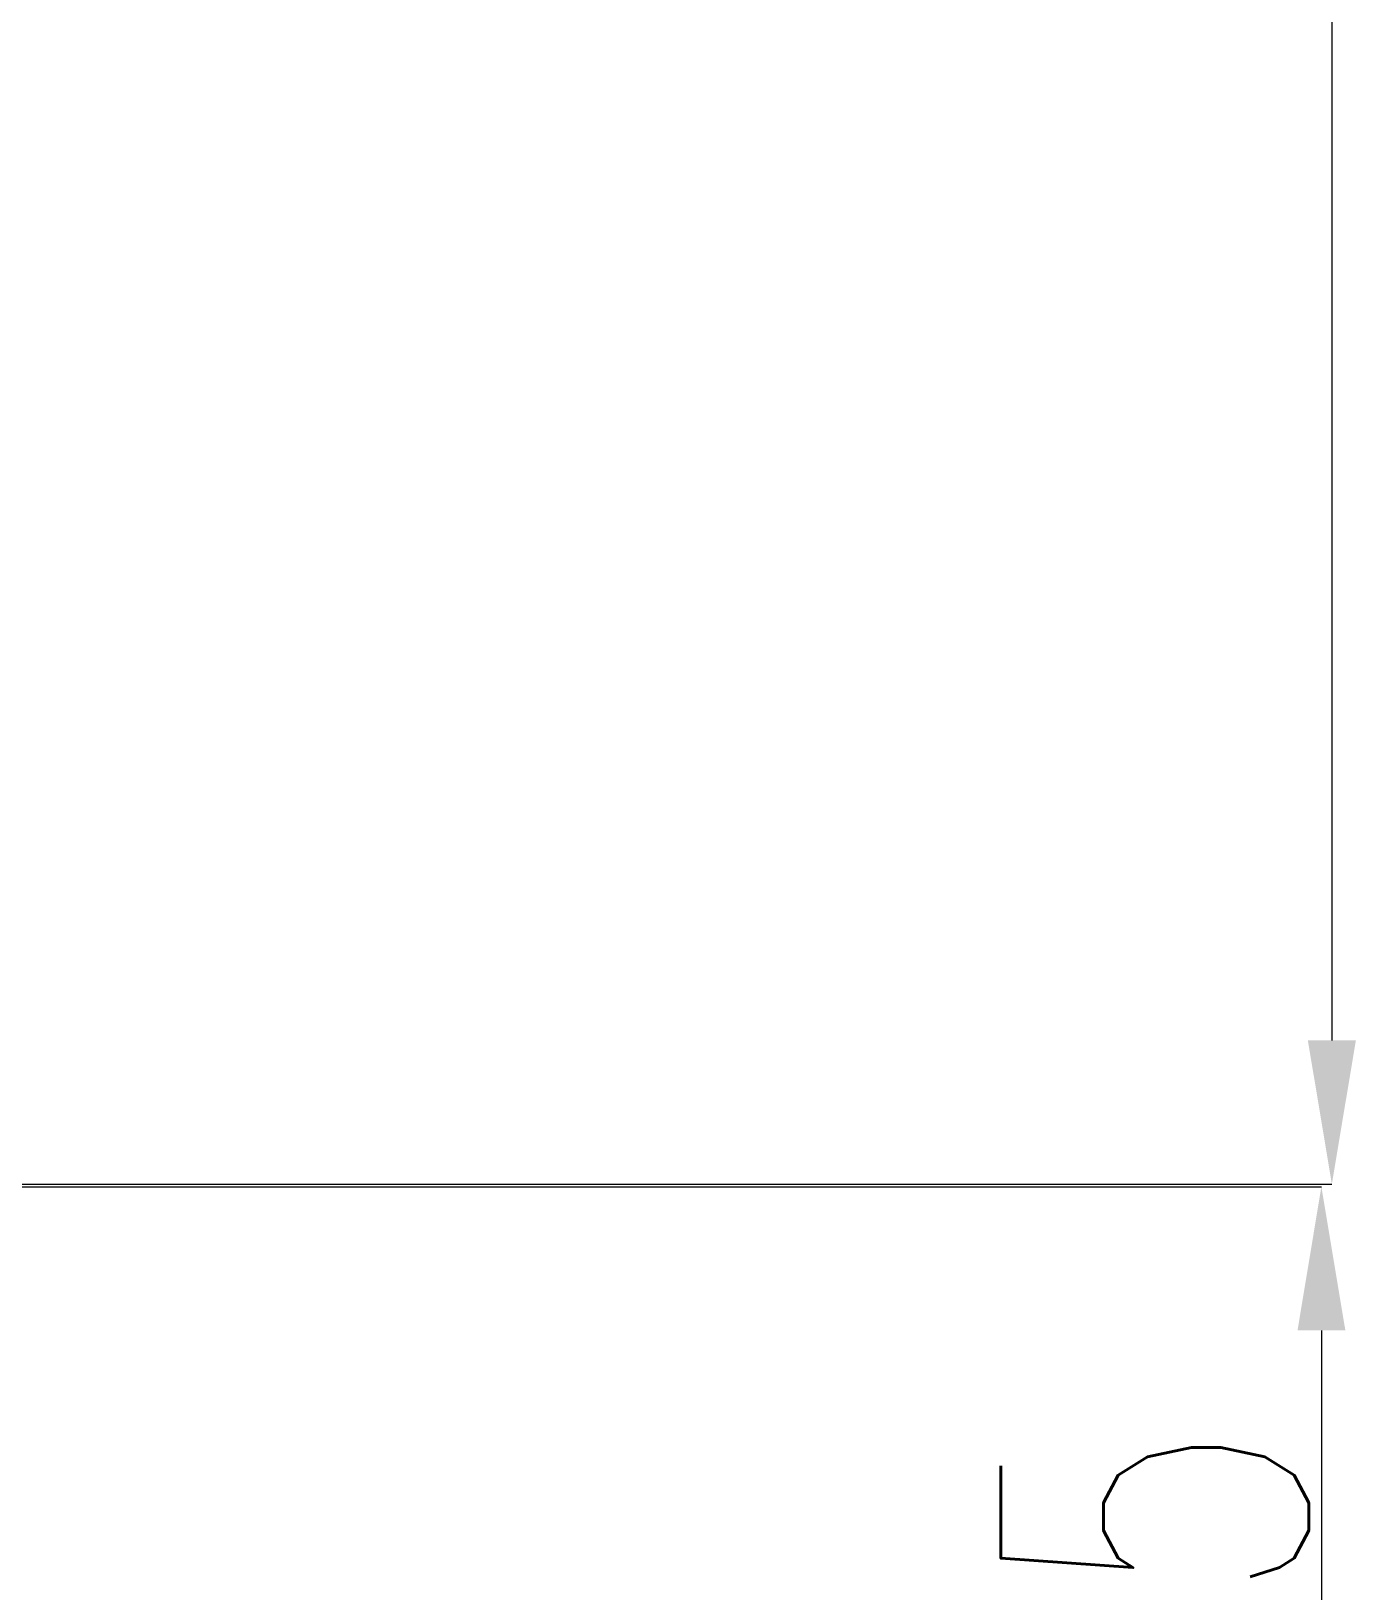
# Model space of a CAD drawing. Header units: millimetres. Extents: x 2312 to 3992, y 755 to 1943.
# Drawn here: x 2991.4 to 3083.6, y 1552.4 to 1660.9 of the extents above; entities that cross this region are included whole.
import ezdxf

# ---------------------------------------------------------------- set-up
doc = ezdxf.new("R2010")
doc.units = ezdxf.units.MM
doc.layers.add('标注', color=3, linetype='Continuous', lineweight=13)
doc.styles.add('SLDTEXTSTYLE1', font='txt.shx', dxfattribs={"width": 0.7, "bigfont": 'gbcbig.shx'})
doc.dimstyles.new('SLDDIMSTYLE12$0', dxfattribs={"dimtxt": 12, "dimasz": 10, "dimexe": 0, "dimexo": 0.0625, "dimgap": 0.875, "dimtad": 1, "dimdec": 1, "dimlfac": 1.8, "dimrnd": 1e-09, "dimzin": 12, "dimdsep": 46, "dimtxsty": 'SLDTEXTSTYLE1', "dimcen": 0.09, "dimdle": 8.16, "dimclrd": 3, "dimclre": 3, "dimadec": 0, "dimazin": 3, "dimtfac": 1, "dimtdec": 1, "dimtofl": 0, "dimtmove": 0, "dimatfit": 3, "dimfxl": 0, "dimfrac": 2, "dimtolj": 1, "dimlwd": 5, "dimlwe": 5, "dimarcsym": 0})

# ---------------------------------------------------------------- blocks, each defined once
blk = doc.blocks.new('*D30')
at = {"layer": 'Defpoints', "color": 0, "transparency": 16777216}
for p in [(2936.87, 1849.51), (2978.69, 1580.67), (3081.89, 1580.67)]:
    blk.add_point(p, dxfattribs=at)
at = {"layer": '标注', "color": 3, "lineweight": 5, "transparency": 16777216}
blk.add_line((2936.93, 1849.51), (3081.89, 1849.51), dxfattribs=at)
at = {"layer": '标注', "color": 3, "linetype": 'Continuous', "lineweight": 5, "transparency": 16777216}
for p, q in [((3081.89, 1839.51), (3081.89, 1590.67)), ((2978.76, 1580.67), (3081.89, 1580.67))]:
    blk.add_line(p, q, dxfattribs=at)
at = {"layer": '标注', "color": 3, "transparency": 16777216}
for points in [[(3080.22, 1839.51), (3083.56, 1839.51), (3081.89, 1849.51)], [(3080.22, 1590.67), (3083.56, 1590.67), (3081.89, 1580.67)]]:
    blk.add_solid(points, dxfattribs=at)
at = {"layer": '标注', "color": 0, "transparency": 16777216, "insert": (3069.59, 1715.09), "char_height": 10, "attachment_point": 5, "rotation": 90, "style": 'SLDTEXTSTYLE1'}
blk.add_mtext('\\A1;{\\H2.28571x;235}', dxfattribs=at)
blk = doc.blocks.new('*D31')
at = {"layer": 'Defpoints', "color": 0, "transparency": 16777216}
for p in [(2980.03, 1580.49), (2981.18, 1522.33), (3081.16, 1522.33)]:
    blk.add_point(p, dxfattribs=at)
at = {"layer": '标注', "color": 3, "lineweight": 5, "transparency": 16777216}
blk.add_line((2980.1, 1580.49), (3081.16, 1580.49), dxfattribs=at)
at = {"layer": '标注', "color": 3, "linetype": 'Continuous', "lineweight": 5, "transparency": 16777216}
for p, q in [((3081.16, 1570.49), (3081.16, 1532.33)), ((2981.24, 1522.33), (3081.16, 1522.33))]:
    blk.add_line(p, q, dxfattribs=at)
at = {"layer": '标注', "color": 3, "transparency": 16777216}
for points in [[(3079.5, 1570.49), (3082.83, 1570.49), (3081.16, 1580.49)], [(3079.5, 1532.33), (3082.83, 1532.33), (3081.16, 1522.33)]]:
    blk.add_solid(points, dxfattribs=at)
at = {"layer": '标注', "color": 0, "transparency": 16777216, "insert": (3069.57, 1551.41), "char_height": 10, "attachment_point": 5, "rotation": 90, "style": 'SLDTEXTSTYLE1'}
blk.add_mtext('\\A1;{\\H2.14286x;65}', dxfattribs=at)

msp = doc.modelspace()

# ---------------------------------------------------------------- dimensions: what is measured, and where the dimension line sits
at = {"layer": '标注'}
for base, p1, p2, text, picture, middle in [((3081.89, 1580.673), (2936.869, 1849.508), (2978.693, 1580.673), '{\\H2.28571x;235}', '*D30', (3069.586, 1715.09)), ((3081.164, 1522.333), (2980.034, 1580.495), (2981.176, 1522.333), '{\\H2.14286x;65}', '*D31', (3069.575, 1551.414))]:
    dim = msp.add_linear_dim(base=base, p1=p1, p2=p2, angle=90, text=text, dimstyle='SLDDIMSTYLE12$0', override={"dimtxt": 10, "dimtdec": 3, "dimtzin": 0}, dxfattribs=at)
    dim.commit()
    dim.dimension.update_dxf_attribs({"geometry": picture, "text_midpoint": middle})

doc.saveas('drawing.dxf')
